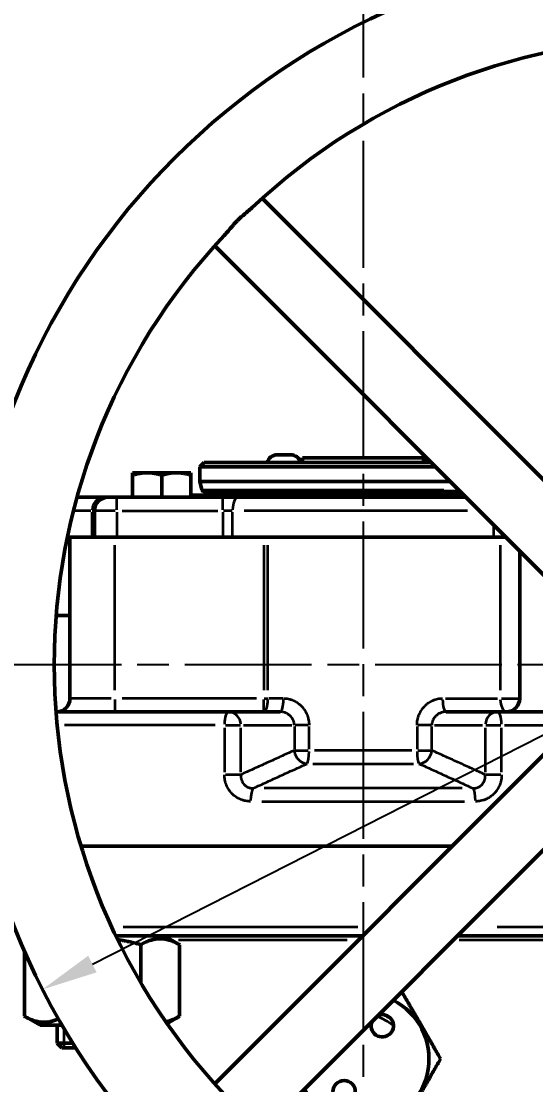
# Model space of a CAD drawing. Header units: millimetres. Extents: x 0 to 2100, y 0 to 1485.
# Drawn here: x 507.2 to 622.1, y 1085.1 to 1322.6 of the extents above; entities that cross this region are included whole.
import ezdxf

# ---------------------------------------------------------------- set-up
doc = ezdxf.new("R2010")
doc.units = ezdxf.units.MM
doc.header["$LTSCALE"] = 5
doc.linetypes.add('CHAIN', pattern=[0.3543, 0.2362, -0.0295, 0.0591, -0.0295])
for name, color, linetype, lineweight in [('Centro (ISO)', 7, 'Continuous', 25), ("Linea d'asse (ISO)", 7, 'Continuous', 25), ('Quota (ISO)', 7, 'Continuous', 25), ('Visibile (ISO)', 7, 'Continuous', 50), ('Visibile sottile (ISO)', 7, 'Continuous', 35)]:
    doc.layers.add(name, color=color, linetype=linetype, lineweight=lineweight)
doc.styles.add('Testo nota (ISO)', font='tahoma.ttf')
doc.dimstyles.new('Default - Metodo 1b (ISO)', dxfattribs={"dimscale": 5, "dimtxt": 3.5, "dimasz": 2.5, "dimexe": 3.175, "dimexo": 0, "dimgap": 0.762, "dimtad": 1, "dimtoh": 1, "dimrnd": 1e-08, "dimtxsty": 'Testo nota (ISO)', "dimcen": 0.09, "dimdle": 10, "dimclrd": 256, "dimclre": 256, "dimclrt": 256, "dimazin": 2, "dimtfac": 1, "dimtmove": 0, "dimatfit": 3, "dimfxl": 1, "dimtolj": 1, "dimlwd": -1, "dimlwe": -1, "dimarcsym": 0})

# ---------------------------------------------------------------- blocks, each defined once
blk = doc.blocks.new('*D14')
at = {"layer": 'Defpoints', "color": 0}
for p in [(797.19, 1251.39), (511.91, 1106.41)]:
    blk.add_point(p, dxfattribs=at)
at = {"layer": 'Quota (ISO)'}
for p, q in [((797.19, 1251.39), (864.57, 1285.63)), ((864.57, 1285.63), (877.07, 1285.63)), ((523.05, 1112.08), (786.04, 1245.72))]:
    blk.add_line(p, q, dxfattribs=at)
for points in [[(785.1, 1247.58), (786.99, 1243.87), (797.19, 1251.39)], [(522.11, 1113.93), (524, 1110.22), (511.91, 1106.41)]]:
    blk.add_solid(points, dxfattribs=at)
at = {"layer": 'Quota (ISO)', "insert": (880.88, 1298.79), "char_height": 17.5, "attachment_point": 1, "style": 'Testo nota (ISO)'}
blk.add_mtext('\\A1;{\\fAIGDT|b0|i0;\\H17.5000;\\ln}\\fTahoma|b0|i0;\\H17.5000;300', dxfattribs=at)

msp = doc.modelspace()

# ---------------------------------------------------------------- linework, layer by layer
at = {"layer": 'Centro (ISO)', "linetype": 'CHAIN', "ltscale": 23.990969}
msp.add_line((827.0468, 1178.8997), (482.0468, 1178.8997), dxfattribs=at)
at = {"layer": "Linea d'asse (ISO)", "linetype": 'CHAIN', "ltscale": 23.990969}
msp.add_line((583.5468, 1338.3735), (583.5468, 749.0434), dxfattribs=at)
at = {"layer": 'Visibile (ISO)'}
for p, q in [((560.9973, 1283.0558), (650.6645, 1193.3886)), ((550.3907, 1272.4492), (640.0579, 1182.782)), ((567.3691, 1225.7791), (564.3691, 1225.7791)), ((548.0468, 1224.0791), (547.0468, 1223.0791)), ((547.0468, 1223.0791), (599.7607, 1223.0791)), ((547.0468, 1219.8158), (547.0468, 1223.0791)), ((548.0468, 1224.0791), (598.7607, 1224.0791)), ((597.0468, 1225.0791), (570.0468, 1225.0791)), ((570.0468, 1225.0791), (570.0468, 1224.0791)), ((597.0468, 1225.0791), (597.0468, 1224.0791)), ((532.0468, 1221.7897), (532.0468, 1221.2091)), ((532.0468, 1221.7897), (535.2968, 1221.7897)), ((532.0468, 1221.2091), (532.0468, 1216.2997)), ((541.7968, 1221.7897), (535.2968, 1221.7897)), ((538.5468, 1221.2091), (538.5468, 1216.2997)), ((545.0468, 1221.7897), (541.7968, 1221.7897)), ((545.0468, 1221.2091), (545.0468, 1221.7897)), ((545.0468, 1221.2091), (545.0468, 1216.2997)), ((547.0468, 1219.8158), (603.0241, 1219.8158)), ((547.5468, 1217.9497), (547.0468, 1219.8158)), ((525.6216, 1216.2997), (519.6348, 1216.2997)), ((526.5468, 1216.2997), (525.6216, 1216.2997)), ((528.5468, 1216.2997), (526.5468, 1216.2997)), ((552.2418, 1216.2997), (528.5468, 1216.2997)), ((606.0402, 1216.7997), (545.0468, 1216.7997)), ((548.0297, 1217.5791), (605.2607, 1217.5791)), ((555.6492, 1216.2997), (552.2418, 1216.2997)), ((554.5468, 1217.5791), (554.0468, 1217.0791)), ((554.0468, 1217.0791), (605.7607, 1217.0791)), ((554.0468, 1217.0791), (554.0468, 1216.7997)), ((606.5402, 1216.2997), (555.6492, 1216.2997)), ((523.5468, 1213.2997), (523.5468, 1207.3997)), ((517.4784, 1207.3997), (517.9009, 1207.3997)), ((517.9009, 1207.3997), (518.0468, 1207.3997)), ((518.0468, 1207.3997), (528.0468, 1207.3997)), ((518.0468, 1207.3997), (518.0468, 1171.3997)), ((528.0468, 1207.3997), (561.3713, 1207.3997)), ((561.3713, 1207.3997), (562.2953, 1207.3997)), ((562.2953, 1207.3997), (614.2134, 1207.3997)), ((614.2134, 1207.3997), (615.439, 1207.3997)), ((615.439, 1207.2997), (615.439, 1207.3997)), ((618.5468, 1204.2931), (618.5468, 1171.3997)), ((518.0468, 1189.8997), (514.9796, 1189.8997)), ((550.3907, 1085.3502), (640.0579, 1175.0174)), ((553.4596, 1168.3997), (514.9411, 1168.3997)), ((565.0113, 1168.3997), (553.4596, 1168.3997)), ((613.634, 1168.3997), (602.0822, 1168.3997)), ((613.634, 1168.3997), (627.5468, 1168.3997)), ((560.9973, 1074.7436), (650.6645, 1164.4108)), ((603.4402, 1138.3997), (520.5328, 1138.3997)), ((520.5328, 1138.3997), (603.4402, 1138.3997)), ((583.4402, 1118.3997), (528.294, 1118.3997)), ((533.8707, 1107.9258), (533.8707, 1116.396)), ((539.0605, 1118.3997), (542.531, 1116.396)), ((542.531, 1116.396), (542.531, 1100.4034)), ((686.5468, 1118.3997), (604.6534, 1118.3997)), ((507.89, 1100.4034), (507.89, 1114.9327)), ((511.3605, 1098.3997), (507.89, 1100.4034)), ((539.7333, 1098.7881), (542.531, 1100.4034)), ((511.3605, 1098.3997), (516.2726, 1098.3997)), ((515.2105, 1094.3997), (515.2105, 1098.3997)), ((515.2105, 1094.3997), (518.6801, 1094.3997)), ((516.2105, 1093.3997), (515.2105, 1094.3997)), ((519.3072, 1093.3997), (516.2105, 1093.3997))]:
    msp.add_line(p, q, dxfattribs=at)
for centre, radius in [((654.5468, 1178.8997), 160), ((579.3169, 1083.5734), 2.5)]:
    msp.add_circle(centre, radius, dxfattribs=at)
for centre, radius, start, end in [((654.5468, 1178.8997), 140, 46.771653, 133.228347), ((654.5468, 1178.8997), 140, 136.771653, 223.228347), ((564.3691, 1223.4097), 2.3694, 90, 163.588605), ((567.3691, 1223.4097), 2.3694, 16.411395, 90), ((599.7244, 1223.4097), 2.3694, 140.038156, 163.588605), ((526.5468, 1213.2997), 3, 90, 180), ((548.0297, 1218.0791), 0.5, 195, 270), ((515.0468, 1171.3997), 3, 270, 0), ((615.5468, 1171.3997), 3, 270, 0), ((583.5468, 1090.8997), 14.7321, 207.129334, 62.870666), ((587.8337, 1098.2862), 2.5, 156.309484, 113.690516), ((583.5468, 1090.8997), 10.95, 55.923868, 63.816953)]:
    msp.add_arc(centre, radius, start, end, dxfattribs=at)
for points, knots in [([(555.4192, 1278.0273), (555.4294, 1278.0375), (555.4396, 1278.0476), (555.4856, 1278.0935), (555.5216, 1278.129), (555.6176, 1278.2233), (555.6778, 1278.2817), (555.9367, 1278.53), (556.1362, 1278.7141), (556.8582, 1279.3606), (557.3697, 1279.7821), (558.1217, 1280.4219), (558.4017, 1280.6655), (558.6597, 1280.908)], [-4.800046308, -4.800046308, -4.800046308, -4.800046308, -4.795720276, -4.795720276, -4.7805661, -4.7805661, -4.755482624, -4.755482624, -4.673356174, -4.673356174, -4.458752619, -4.458752619, -4.323444074, -4.323444074, -4.323444074, -4.323444074]), ([(552.5383, 1274.7869), (552.8123, 1275.0786), (553.094, 1275.4049), (553.6847, 1276.1029), (553.9981, 1276.4791), (554.4938, 1277.0449), (554.6554, 1277.2255), (554.939, 1277.5322), (555.0573, 1277.6575), (555.225, 1277.8307), (555.2722, 1277.879), (555.3527, 1277.9606), (555.3859, 1277.9939), (555.4192, 1278.0273)], [-0.492846983, -0.492846983, -0.492846983, -0.492846983, -0.328120102, -0.328120102, -0.16331174, -0.16331174, -0.087212508, -0.087212508, -0.034547495, -0.034547495, -0.014137337, -0.014137337, 0, 0, 0, 0])]:
    msp.add_open_spline(points, degree=3, knots=knots, dxfattribs=at)
for points, weights in [([(532.0468, 1221.2091), (533.7884, 1221.7897), (535.2968, 1221.7897)], [1.73081411899, 1.86469305701, 1.86469305701]), ([(535.2968, 1221.7897), (536.8051, 1221.7897), (538.5468, 1221.2091)], [1.86469305701, 1.86469305701, 1.73081411899]), ([(538.5468, 1221.2091), (540.2884, 1221.7897), (541.7968, 1221.7897)], [1.73081411899, 1.86469305701, 1.86469305701]), ([(541.7968, 1221.7897), (543.3051, 1221.7897), (545.0468, 1221.2091)], [1.86469305701, 1.86469305701, 1.73081411899]), ([(533.8707, 1116.396), (531.1494, 1117.1816), (528.7288, 1117.5007)], [1, 1.04394838393, 1.06292645463]), ([(542.531, 1116.396), (538.2008, 1118.896), (533.8707, 1116.396)], [1, 1.15470053838, 1]), ([(592.1534, 1105.8997), (592.1802, 1105.8997), (592.207, 1105.8997)], [1.99336027098, 1.99253716969, 1.99170962314]), ([(592.207, 1105.8997), (596.5372, 1098.3997), (600.8673, 1090.8997)], [1.99170962313, 2.29982817413, 1.99170962314]), ([(507.89, 1100.4034), (511.7804, 1098.1572), (515.4486, 1099.832)], [1, 1.1368445234, 1.03159003692]), ([(539.4578, 1099.1844), (540.8946, 1099.4587), (542.531, 1100.4034)], [1.06988980312, 1.05332800746, 1]), ([(600.8673, 1090.8997), (598.5468, 1086.8805), (596.5372, 1083.3997)], [1.99170962313, 2.14576889863, 2.14576889863])]:
    msp.add_rational_spline(points, weights, degree=2, dxfattribs=at)
at = {"layer": 'Visibile sottile (ISO)'}
for p, q in [((528.5468, 1213.5351), (528.5468, 1216.2904)), ((547.7654, 1217.9497), (601.5701, 1217.9497)), ((552.2418, 1213.5351), (552.2418, 1216.2904)), ((522.7282, 1213.2997), (519.0108, 1213.2997)), ((522.9685, 1213.0047), (522.9685, 1207.6947)), ((523.5453, 1213.2997), (523.0239, 1213.2997)), ((528.1545, 1213.2997), (523.5622, 1213.2997)), ((528.5468, 1213.0047), (528.5468, 1207.6947)), ((529.7315, 1213.2997), (551.0571, 1213.2997)), ((552.2418, 1213.0047), (552.2418, 1207.6947)), ((554.2714, 1213.2997), (552.3518, 1213.2997)), ((554.3714, 1207.6947), (554.3714, 1213.0047)), ((606.891, 1213.2997), (556.9653, 1213.2997)), ((612.7221, 1209.9818), (612.7221, 1207.5356)), ((517.9009, 1206.5247), (517.9009, 1190.7747)), ((614.8517, 1207.4291), (614.8517, 1207.9587)), ((615.5351, 1207.2997), (615.444, 1207.2997)), ((528.0468, 1173.1997), (528.0468, 1205.5997)), ((561.3713, 1205.5997), (561.3713, 1173.1997)), ((562.2953, 1173.1997), (562.2953, 1205.5997)), ((614.2134, 1205.5997), (614.2134, 1173.1997)), ((527.2622, 1171.3997), (518.0776, 1171.3997)), ((528.0468, 1171.1643), (528.0468, 1168.4089)), ((559.7051, 1171.3997), (529.713, 1171.3997)), ((561.3713, 1168.4089), (561.3713, 1171.1643)), ((561.4183, 1171.3997), (562.2505, 1171.3997)), ((565.608, 1171.3997), (562.4684, 1171.3997)), ((601.9764, 1171.3997), (613.5932, 1171.3997)), ((614.4928, 1171.3997), (618.5313, 1171.3997)), ((550.5277, 1165.3997), (516.845, 1165.3997)), ((552.5747, 1164.847), (552.5747, 1154.8985)), ((552.7887, 1165.3997), (556.1389, 1165.3997)), ((556.2312, 1154.8985), (556.2312, 1164.847)), ((556.8291, 1165.3997), (567.5903, 1165.3997)), ((568.1881, 1165.118), (568.1881, 1160.0465)), ((571.2832, 1165.3997), (568.2721, 1165.3997)), ((571.4842, 1160.0465), (571.4842, 1165.118)), ((595.6093, 1165.118), (595.6093, 1160.0465)), ((598.8214, 1165.3997), (595.8103, 1165.3997)), ((598.9054, 1160.0465), (598.9054, 1165.118)), ((599.5033, 1165.3997), (610.2645, 1165.3997)), ((610.8623, 1164.847), (610.8623, 1154.8985)), ((610.9546, 1165.3997), (614.3049, 1165.3997)), ((614.5189, 1154.8985), (614.5189, 1164.847)), ((615.1852, 1165.3997), (626.912, 1165.3997)), ((568.2721, 1159.7648), (571.2832, 1159.7648)), ((594.4137, 1159.7648), (572.6798, 1159.7648)), ((595.8103, 1159.7648), (598.8214, 1159.7648)), ((572.2894, 1156.8103), (594.8042, 1156.8103)), ((556.1389, 1154.3458), (552.7887, 1154.3458)), ((614.3049, 1154.3458), (610.9546, 1154.3458)), ((605.6728, 1151.3368), (561.4207, 1151.3368)), ((560.8857, 1148.3824), (606.2079, 1148.3824)), ((529.9628, 1120.3997), (582.381, 1120.3997)), ((613.5038, 1120.3997), (688.308, 1120.3997)), ((580.0213, 1117.3997), (542.2914, 1117.3997)), ((625.9896, 1117.3997), (605.0308, 1117.3997)), ((516.71, 1097.6531), (516.71, 1093.3997))]:
    msp.add_line(p, q, dxfattribs=at)
msp.add_arc((583.5468, 1090.8997), 9.95, 48.261216, 70.772694, dxfattribs=at)
for centre, major_axis, ratio, start_param, end_param in [((525.6216, 1213.2997), (0, 3), 0.88435374, 0.07853982, 1.49225651), ((555.6492, 1213.2997), (0, 3), 0.42591771, 0.07853982, 1.49225651), ((561.3713, 1171.3997), (0, -3), 0.30799218, 0.07853982, 1.49225651), ((565.0113, 1171.3997), (0, -3), 0.2574369, 0.07853982, 1.49225651), ((602.0822, 1171.3997), (0, -3), 0.2574369, 4.7909288, 6.20464549), ((615.5468, 1171.3997), (0, -3), 0.44444444, 4.7909288, 6.20464549), ((553.4596, 1165.3997), (0, 3), 0.29497241, 0.07853982, 1.49225651), ((553.4596, 1165.3997), (0, 3), 0.92387953, 4.7909288, 6.20464549), ((613.634, 1165.3997), (0, 3), 0.92387953, 0.07853982, 1.49225651), ((613.634, 1165.3997), (0, 3), 0.29497241, 4.7909288, 6.20464549), ((570.9597, 1159.7648), (-1.231, 2.7358), 0.91048013, 1.25864286, 2.63870738), ((570.9597, 1159.7648), (0, -3), 0.17481987, 0.2443461, 1.50098316), ((596.1338, 1159.7648), (0, -3), 0.17481987, 4.78220215, 6.03883921), ((596.1338, 1159.7648), (-1.231, -2.7358), 0.91048013, 0.50288527, 1.88294979), ((559.1325, 1148.3824), (0, 3), 0.23935519, 0.2443461, 1.50098316), ((607.961, 1148.3824), (0, 3), 0.23935519, 4.78220215, 6.03883921)]:
    msp.add_ellipse(centre, major_axis=major_axis, ratio=ratio, start_param=start_param, end_param=end_param, dxfattribs=at)
for points, knots in [([(565.7836, 1171.3997), (565.9668, 1171.3997), (566.1491, 1171.3901), (566.3304, 1171.3712), (566.336, 1171.3706), (566.3415, 1171.37), (566.3471, 1171.3694), (566.5239, 1171.3504), (566.6998, 1171.3225), (566.8748, 1171.2857), (566.8848, 1171.2836), (566.8947, 1171.2814), (566.9046, 1171.2793), (566.94, 1171.2716), (566.9753, 1171.2636), (567.0106, 1171.2553), (567.0214, 1171.2527), (567.0323, 1171.2501), (567.0431, 1171.2474), (567.0549, 1171.2446), (567.0666, 1171.2416), (567.0784, 1171.2387), (567.0897, 1171.2359), (567.1009, 1171.233), (567.1122, 1171.2301), (567.1235, 1171.2272), (567.1348, 1171.2242), (567.1461, 1171.2212), (567.1578, 1171.2181), (567.1694, 1171.215), (567.181, 1171.2118), (567.2594, 1171.1905), (567.337, 1171.1675), (567.4139, 1171.1429), (567.4269, 1171.1387), (567.4399, 1171.1345), (567.4528, 1171.1302), (567.6165, 1171.0764), (567.777, 1171.0151), (567.9346, 1170.9464), (567.9496, 1170.9399), (567.9647, 1170.9332), (567.9797, 1170.9265), (568.1345, 1170.8574), (568.2865, 1170.7811), (568.4354, 1170.6977), (568.4518, 1170.6885), (568.4682, 1170.6792), (568.4846, 1170.6698), (568.5497, 1170.6325), (568.6143, 1170.5938), (568.6783, 1170.5536), (568.6951, 1170.5431), (568.712, 1170.5324), (568.7287, 1170.5216), (568.7518, 1170.5068), (568.7749, 1170.4918), (568.7978, 1170.4766), (568.8148, 1170.4653), (568.8318, 1170.4539), (568.8487, 1170.4425), (568.8686, 1170.429), (568.8884, 1170.4154), (568.9081, 1170.4017), (568.9278, 1170.388), (568.9474, 1170.3741), (568.9669, 1170.3602), (569.1052, 1170.2614), (569.2383, 1170.157), (569.3666, 1170.0472), (569.3831, 1170.0332), (569.3995, 1170.019), (569.4158, 1170.0047), (569.5427, 1169.8937), (569.6647, 1169.7773), (569.7819, 1169.6556), (569.7971, 1169.6398), (569.8122, 1169.6239), (569.8273, 1169.6079), (569.9436, 1169.4844), (570.055, 1169.3555), (570.1614, 1169.2212), (570.1748, 1169.2042), (570.1881, 1169.1872), (570.2014, 1169.1701), (570.2162, 1169.151), (570.2309, 1169.1318), (570.2455, 1169.1124), (570.2601, 1169.0931), (570.2746, 1169.0737), (570.289, 1169.0542), (570.3052, 1169.0322), (570.3212, 1169.0101), (570.3371, 1168.9879), (570.3494, 1168.9708), (570.3616, 1168.9536), (570.3736, 1168.9363), (570.4174, 1168.8738), (570.4599, 1168.8107), (570.5012, 1168.7468), (570.5121, 1168.7298), (570.523, 1168.7128), (570.5338, 1168.6957), (570.6268, 1168.5484), (570.7133, 1168.3976), (570.7932, 1168.2432), (570.8016, 1168.2271), (570.8098, 1168.211), (570.818, 1168.1948), (570.8978, 1168.0373), (570.971, 1167.8761), (571.0373, 1167.7113), (571.0431, 1167.6969), (571.0488, 1167.6824), (571.0545, 1167.668), (571.0848, 1167.591), (571.1137, 1167.5131), (571.141, 1167.4345), (571.1456, 1167.4213), (571.1501, 1167.4081), (571.1546, 1167.3948), (571.1581, 1167.3846), (571.1615, 1167.3744), (571.165, 1167.3641), (571.1693, 1167.3513), (571.1735, 1167.3384), (571.1777, 1167.3255), (571.1812, 1167.3148), (571.1847, 1167.3041), (571.1881, 1167.2934), (571.1921, 1167.281), (571.1961, 1167.2685), (571.2, 1167.256), (571.2109, 1167.2212), (571.2215, 1167.1864), (571.2318, 1167.1516), (571.2352, 1167.1399), (571.2386, 1167.1282), (571.242, 1167.1166), (571.2933, 1166.9383), (571.3364, 1166.7587), (571.3714, 1166.5777), (571.373, 1166.5695), (571.3745, 1166.5614), (571.3761, 1166.5532), (571.4111, 1166.3681), (571.4377, 1166.1817), (571.4557, 1165.9938), (571.4561, 1165.9895), (571.4565, 1165.9852), (571.4569, 1165.9809), (571.475, 1165.7887), (571.4842, 1165.595), (571.4842, 1165.3997)], [0, 0, 0, 0, 0.00056446888, 0.00056446888, 0.00056446888, 0.00058180868, 0.00058180868, 0.00058180868, 0.00113236175, 0.00113236175, 0.00113236175, 0.00116361735, 0.00116361735, 0.00116361735, 0.00127487607, 0.00127487607, 0.00127487607, 0.00130906952, 0.00130906952, 0.00130906952, 0.00134621515, 0.00134621515, 0.00134621515, 0.00138179561, 0.00138179561, 0.00138179561, 0.00141760326, 0.00141760326, 0.00141760326, 0.00145452169, 0.00145452169, 0.00145452169, 0.00170345485, 0.00170345485, 0.00170345485, 0.00174542603, 0.00174542603, 0.00174542603, 0.0022764764, 0.0022764764, 0.0022764764, 0.00232723471, 0.00232723471, 0.00232723471, 0.00285123946, 0.00285123946, 0.00285123946, 0.00290904339, 0.00290904339, 0.00290904339, 0.0031392777, 0.0031392777, 0.0031392777, 0.00319994773, 0.00319994773, 0.00319994773, 0.00328347073, 0.00328347073, 0.00328347073, 0.00334539989, 0.00334539989, 0.00334539989, 0.00341812598, 0.00341812598, 0.00341812598, 0.00349085206, 0.00349085206, 0.00349085206, 0.00400647578, 0.00400647578, 0.00400647578, 0.00407266074, 0.00407266074, 0.00407266074, 0.00458758684, 0.00458758684, 0.00458758684, 0.00465446942, 0.00465446942, 0.00465446942, 0.00517110465, 0.00517110465, 0.00517110465, 0.0052362781, 0.0052362781, 0.0052362781, 0.00530900418, 0.00530900418, 0.00530900418, 0.00538173027, 0.00538173027, 0.00538173027, 0.00546377994, 0.00546377994, 0.00546377994, 0.00552718243, 0.00552718243, 0.00552718243, 0.00575699177, 0.00575699177, 0.00575699177, 0.00581808677, 0.00581808677, 0.00581808677, 0.0063449659, 0.0063449659, 0.0063449659, 0.00639989545, 0.00639989545, 0.00639989545, 0.006934997, 0.006934997, 0.006934997, 0.00698170413, 0.00698170413, 0.00698170413, 0.00723079602, 0.00723079602, 0.00723079602, 0.00727260847, 0.00727260847, 0.00727260847, 0.00730482689, 0.00730482689, 0.00730482689, 0.00734533455, 0.00734533455, 0.00734533455, 0.00737888726, 0.00737888726, 0.00737888726, 0.00741806064, 0.00741806064, 0.00741806064, 0.00752704603, 0.00752704603, 0.00752704603, 0.00756351281, 0.00756351281, 0.00756351281, 0.00812019277, 0.00812019277, 0.00812019277, 0.00814532148, 0.00814532148, 0.00814532148, 0.00871415476, 0.00871415476, 0.00871415476, 0.00872713016, 0.00872713016, 0.00872713016, 0.00930893884, 0.00930893884, 0.00930893884, 0.00930893884]), ([(595.6093, 1165.3997), (595.6093, 1165.595), (595.6185, 1165.7894), (595.6368, 1165.9828), (595.655, 1166.1762), (595.6823, 1166.3687), (595.7188, 1166.5603), (595.7199, 1166.5659), (595.7209, 1166.5715), (595.722, 1166.5771), (595.7256, 1166.5954), (595.7292, 1166.6137), (595.7329, 1166.6321), (595.7341, 1166.6382), (595.7354, 1166.6442), (595.7366, 1166.6503), (595.7403, 1166.6681), (595.744, 1166.6859), (595.7478, 1166.7036), (595.7493, 1166.7102), (595.7507, 1166.7168), (595.7521, 1166.7233), (595.7611, 1166.7643), (595.7704, 1166.8052), (595.7802, 1166.8459), (595.782, 1166.8533), (595.7838, 1166.8608), (595.7856, 1166.8682), (595.8067, 1166.955), (595.8297, 1167.0411), (595.8544, 1167.1265), (595.8571, 1167.1356), (595.8597, 1167.1446), (595.8624, 1167.1537), (595.9143, 1167.3297), (595.9738, 1167.5027), (596.0409, 1167.6727), (596.0456, 1167.6845), (596.0502, 1167.6963), (596.055, 1167.708), (596.1219, 1167.8746), (596.1961, 1168.0383), (596.2777, 1168.1991), (596.2847, 1168.2128), (596.2917, 1168.2265), (596.2988, 1168.2402), (596.3361, 1168.3123), (596.3748, 1168.3838), (596.4152, 1168.4546), (596.4234, 1168.4691), (596.4317, 1168.4835), (596.44, 1168.498), (596.4439, 1168.5046), (596.4477, 1168.5112), (596.4516, 1168.5177), (596.4601, 1168.5324), (596.4687, 1168.5469), (596.4774, 1168.5615), (596.4811, 1168.5678), (596.4849, 1168.5741), (596.4887, 1168.5804), (596.4975, 1168.5951), (596.5064, 1168.6097), (596.5154, 1168.6243), (596.5317, 1168.6511), (596.5483, 1168.6776), (596.565, 1168.704), (596.5744, 1168.7188), (596.5838, 1168.7336), (596.5933, 1168.7483), (596.6886, 1168.8957), (596.7896, 1169.038), (596.8963, 1169.1754), (596.9077, 1169.1902), (596.9192, 1169.2048), (596.9308, 1169.2195), (597.0379, 1169.3548), (597.1506, 1169.4851), (597.2688, 1169.6106), (597.282, 1169.6245), (597.2952, 1169.6384), (597.3084, 1169.6522), (597.4276, 1169.7762), (597.5523, 1169.8953), (597.6829, 1170.0092), (597.6972, 1170.0217), (597.7116, 1170.0342), (597.7261, 1170.0466), (597.7299, 1170.0498), (597.7338, 1170.0531), (597.7376, 1170.0564), (597.7521, 1170.0687), (597.7666, 1170.0809), (597.7811, 1170.0931), (597.785, 1170.0964), (597.789, 1170.0996), (597.7929, 1170.1029), (597.8074, 1170.1149), (597.8219, 1170.1269), (597.8365, 1170.1388), (597.8592, 1170.1572), (597.882, 1170.1755), (597.9049, 1170.1936), (597.9194, 1170.205), (597.934, 1170.2164), (597.9486, 1170.2277), (598.0096, 1170.275), (598.0714, 1170.3209), (598.1339, 1170.3654), (598.1484, 1170.3758), (598.163, 1170.386), (598.1775, 1170.3962), (598.3188, 1170.4949), (598.4638, 1170.5868), (598.6125, 1170.6719), (598.6264, 1170.6798), (598.6403, 1170.6877), (598.6543, 1170.6955), (598.8051, 1170.7802), (598.9598, 1170.8579), (599.1183, 1170.9285), (599.1308, 1170.9341), (599.1434, 1170.9396), (599.1559, 1170.9451), (599.2303, 1170.9776), (599.3055, 1171.0085), (599.3816, 1171.0378), (599.3931, 1171.0422), (599.4046, 1171.0466), (599.4162, 1171.051), (599.4269, 1171.055), (599.4377, 1171.0591), (599.4485, 1171.0631), (599.4597, 1171.0672), (599.4709, 1171.0713), (599.4821, 1171.0754), (599.4933, 1171.0794), (599.5045, 1171.0835), (599.5156, 1171.0874), (599.5265, 1171.0913), (599.5374, 1171.0951), (599.5482, 1171.0989), (599.5822, 1171.1108), (599.6162, 1171.1222), (599.6503, 1171.1334), (599.6605, 1171.1367), (599.6706, 1171.14), (599.6808, 1171.1432), (599.8507, 1171.1977), (600.022, 1171.2434), (600.1946, 1171.2805), (600.2017, 1171.2821), (600.2089, 1171.2836), (600.216, 1171.2851), (600.3919, 1171.3222), (600.5692, 1171.3504), (600.7478, 1171.3695), (600.7515, 1171.37), (600.7553, 1171.3704), (600.7591, 1171.3707), (600.8483, 1171.3801), (600.9378, 1171.3873), (601.0277, 1171.3921), (601.1214, 1171.3971), (601.2155, 1171.3997), (601.3099, 1171.3997)], [0, 0, 0, 0, 0.0005829357, 0.0005829357, 0.0005829357, 0.0011658714, 0.0011658714, 0.0011658714, 0.00118292401, 0.00118292401, 0.00118292401, 0.00123873837, 0.00123873837, 0.00123873837, 0.00125730432, 0.00125730432, 0.00125730432, 0.00131160533, 0.00131160533, 0.00131160533, 0.00133168436, 0.00133168436, 0.00133168436, 0.00145733926, 0.00145733926, 0.00145733926, 0.00148036071, 0.00148036071, 0.00148036071, 0.00174880711, 0.00174880711, 0.00174880711, 0.00177738631, 0.00177738631, 0.00177738631, 0.00233174281, 0.00233174281, 0.00233174281, 0.00237015324, 0.00237015324, 0.00237015324, 0.00291467851, 0.00291467851, 0.00291467851, 0.00296122445, 0.00296122445, 0.00296122445, 0.00320614636, 0.00320614636, 0.00320614636, 0.00325611996, 0.00325611996, 0.00325611996, 0.00327901332, 0.00327901332, 0.00327901332, 0.00332977122, 0.00332977122, 0.00332977122, 0.00335188029, 0.00335188029, 0.00335188029, 0.00340338721, 0.00340338721, 0.00340338721, 0.00349761421, 0.00349761421, 0.00349761421, 0.0035505002, 0.0035505002, 0.0035505002, 0.00408054991, 0.00408054991, 0.00408054991, 0.00413742111, 0.00413742111, 0.00413742111, 0.00466348562, 0.00466348562, 0.00466348562, 0.00472193588, 0.00472193588, 0.00472193588, 0.00524642132, 0.00524642132, 0.00524642132, 0.00530404483, 0.00530404483, 0.00530404483, 0.00531928828, 0.00531928828, 0.00531928828, 0.00537663636, 0.00537663636, 0.00537663636, 0.00539215524, 0.00539215524, 0.00539215524, 0.00544919618, 0.00544919618, 0.00544919618, 0.00553788917, 0.00553788917, 0.00553788917, 0.00559421561, 0.00559421561, 0.00559421561, 0.00582935702, 0.00582935702, 0.00582935702, 0.00588386268, 0.00588386268, 0.00588386268, 0.00641229272, 0.00641229272, 0.00641229272, 0.00646161371, 0.00646161371, 0.00646161371, 0.00699522842, 0.00699522842, 0.00699522842, 0.00703731795, 0.00703731795, 0.00703731795, 0.00728669628, 0.00728669628, 0.00728669628, 0.00732438919, 0.00732438919, 0.00732438919, 0.00735956324, 0.00735956324, 0.00735956324, 0.00739608424, 0.00739608424, 0.00739608424, 0.0074324302, 0.0074324302, 0.0074324302, 0.00746776565, 0.00746776565, 0.00746776565, 0.00757816413, 0.00757816413, 0.00757816413, 0.00761108688, 0.00761108688, 0.00761108688, 0.00816109983, 0.00816109983, 0.00816109983, 0.00818386028, 0.00818386028, 0.00818386028, 0.00874403553, 0.00874403553, 0.00874403553, 0.00875582426, 0.00875582426, 0.00875582426, 0.00903550338, 0.00903550338, 0.00903550338, 0.00932697123, 0.00932697123, 0.00932697123, 0.00932697123]), ([(568.1881, 1165.3997), (568.1881, 1165.5017), (568.1824, 1165.6027), (568.1713, 1165.7027), (568.1603, 1165.8027), (568.1438, 1165.9016), (568.1219, 1165.9997), (568.1001, 1166.0977), (568.0729, 1166.1947), (568.0404, 1166.2908), (568.0322, 1166.3148), (568.0238, 1166.3388), (568.0149, 1166.3627), (568.0105, 1166.3746), (568.006, 1166.3865), (568.0015, 1166.3984), (567.9969, 1166.4103), (567.9923, 1166.4221), (567.9875, 1166.4339), (567.9687, 1166.4811), (567.9487, 1166.5276), (567.9275, 1166.5734), (567.8851, 1166.665), (567.8382, 1166.754), (567.787, 1166.8404), (567.7357, 1166.9268), (567.68, 1167.0106), (567.62, 1167.0918), (567.59, 1167.1325), (567.559, 1167.1725), (567.5268, 1167.2118), (567.5107, 1167.2315), (567.4943, 1167.251), (567.4777, 1167.2703), (567.4612, 1167.2896), (567.4444, 1167.3086), (567.4274, 1167.3274), (567.3595, 1167.4027), (567.2883, 1167.4741), (567.2141, 1167.542), (567.1399, 1167.6098), (567.0626, 1167.6741), (566.9823, 1167.7348), (566.902, 1167.7955), (566.8186, 1167.8526), (566.7322, 1167.9061), (566.7214, 1167.9128), (566.7105, 1167.9195), (566.6997, 1167.926), (566.6888, 1167.9326), (566.6779, 1167.9391), (566.6669, 1167.9455), (566.6451, 1167.9584), (566.6231, 1167.9709), (566.601, 1167.9833), (566.5568, 1168.0079), (566.5122, 1168.0314), (566.4672, 1168.0538), (566.3771, 1168.0988), (566.2854, 1168.1394), (566.1919, 1168.1758), (566.0985, 1168.2123), (566.0034, 1168.2445), (565.9066, 1168.2724), (565.8582, 1168.2863), (565.8093, 1168.2992), (565.7601, 1168.3109), (565.7477, 1168.3139), (565.7354, 1168.3168), (565.723, 1168.3196), (565.7107, 1168.3224), (565.6983, 1168.3251), (565.686, 1168.3277), (565.6612, 1168.333), (565.6365, 1168.338), (565.6117, 1168.3428), (565.5125, 1168.3616), (565.4129, 1168.3758), (565.3128, 1168.3854), (565.2128, 1168.3949), (565.1123, 1168.3997), (565.0113, 1168.3997)], [0, 0, 0, 0, 0.00030104953, 0.00030104953, 0.00030104953, 0.00060209907, 0.00060209907, 0.00060209907, 0.0009031486, 0.0009031486, 0.0009031486, 0.00097841098, 0.00097841098, 0.00097841098, 0.00101604217, 0.00101604217, 0.00101604217, 0.00105367337, 0.00105367337, 0.00105367337, 0.00120419813, 0.00120419813, 0.00120419813, 0.00150524767, 0.00150524767, 0.00150524767, 0.0018062972, 0.0018062972, 0.0018062972, 0.00195682197, 0.00195682197, 0.00195682197, 0.00203208435, 0.00203208435, 0.00203208435, 0.00210734673, 0.00210734673, 0.00210734673, 0.00240839627, 0.00240839627, 0.00240839627, 0.0027094458, 0.0027094458, 0.0027094458, 0.00301049533, 0.00301049533, 0.00301049533, 0.00304812652, 0.00304812652, 0.00304812652, 0.00308575771, 0.00308575771, 0.00308575771, 0.0031610201, 0.0031610201, 0.0031610201, 0.00331154486, 0.00331154486, 0.00331154486, 0.0036125944, 0.0036125944, 0.0036125944, 0.00391364393, 0.00391364393, 0.00391364393, 0.0040641687, 0.0040641687, 0.0040641687, 0.00410179989, 0.00410179989, 0.00410179989, 0.00413943108, 0.00413943108, 0.00413943108, 0.00421469346, 0.00421469346, 0.00421469346, 0.004515743, 0.004515743, 0.004515743, 0.00481679253, 0.00481679253, 0.00481679253, 0.00481679253]), ([(602.0822, 1168.3997), (601.9812, 1168.3997), (601.881, 1168.3949), (601.7814, 1168.3854), (601.6818, 1168.376), (601.5828, 1168.3619), (601.4846, 1168.3433), (601.3863, 1168.3247), (601.2887, 1168.3015), (601.1918, 1168.2737), (601.1434, 1168.2599), (601.0951, 1168.2448), (601.047, 1168.2286), (601.0229, 1168.2205), (600.999, 1168.2121), (600.9752, 1168.2035), (600.9514, 1168.1949), (600.9277, 1168.186), (600.9042, 1168.1768), (600.8101, 1168.1402), (600.7181, 1168.0995), (600.6283, 1168.0548), (600.5384, 1168.0101), (600.4506, 1167.9613), (600.365, 1167.9084), (600.2794, 1167.8555), (600.1959, 1167.7986), (600.1146, 1167.7373), (600.1044, 1167.7297), (600.0943, 1167.7219), (600.0843, 1167.7142), (600.0742, 1167.7064), (600.0642, 1167.6986), (600.0542, 1167.6907), (600.0343, 1167.675), (600.0147, 1167.659), (599.9952, 1167.6428), (599.9563, 1167.6105), (599.9182, 1167.5774), (599.881, 1167.5434), (599.8067, 1167.4755), (599.7357, 1167.4044), (599.6683, 1167.3299), (599.601, 1167.2554), (599.5371, 1167.1776), (599.4769, 1167.0964), (599.4468, 1167.0557), (599.4176, 1167.0142), (599.3893, 1166.9719), (599.3823, 1166.9613), (599.3753, 1166.9506), (599.3684, 1166.9399), (599.3614, 1166.9293), (599.3546, 1166.9185), (599.3478, 1166.9078), (599.3343, 1166.8863), (599.3211, 1166.8647), (599.3081, 1166.843), (599.2564, 1166.756), (599.2094, 1166.667), (599.1672, 1166.5759), (599.125, 1166.4848), (599.0876, 1166.3917), (599.0551, 1166.2964), (599.0388, 1166.2488), (599.0238, 1166.2006), (599.0101, 1166.1519), (599.0032, 1166.1276), (598.9966, 1166.1031), (598.9904, 1166.0785), (598.9873, 1166.0662), (598.9842, 1166.0538), (598.9813, 1166.0414), (598.9783, 1166.029), (598.9754, 1166.0166), (598.9726, 1166.0042), (598.9503, 1165.9047), (598.9335, 1165.8046), (598.9223, 1165.7038), (598.9111, 1165.6031), (598.9054, 1165.5017), (598.9054, 1165.3997)], [0, 0, 0, 0, 0.00030144495, 0.00030144495, 0.00030144495, 0.0006028899, 0.0006028899, 0.0006028899, 0.00090433484, 0.00090433484, 0.00090433484, 0.00105505732, 0.00105505732, 0.00105505732, 0.00113041855, 0.00113041855, 0.00113041855, 0.00120577979, 0.00120577979, 0.00120577979, 0.00150722474, 0.00150722474, 0.00150722474, 0.00180866969, 0.00180866969, 0.00180866969, 0.00211011464, 0.00211011464, 0.00211011464, 0.00214779525, 0.00214779525, 0.00214779525, 0.00218547587, 0.00218547587, 0.00218547587, 0.00226083711, 0.00226083711, 0.00226083711, 0.00241155958, 0.00241155958, 0.00241155958, 0.00271300453, 0.00271300453, 0.00271300453, 0.00301444948, 0.00301444948, 0.00301444948, 0.00316517195, 0.00316517195, 0.00316517195, 0.00320285257, 0.00320285257, 0.00320285257, 0.00324053319, 0.00324053319, 0.00324053319, 0.00331589443, 0.00331589443, 0.00331589443, 0.00361733937, 0.00361733937, 0.00361733937, 0.00391878432, 0.00391878432, 0.00391878432, 0.0040695068, 0.0040695068, 0.0040695068, 0.00414486803, 0.00414486803, 0.00414486803, 0.00418254865, 0.00418254865, 0.00418254865, 0.00422022927, 0.00422022927, 0.00422022927, 0.00452167422, 0.00452167422, 0.00452167422, 0.00482311917, 0.00482311917, 0.00482311917, 0.00482311917]), ([(568.1881, 1159.7648), (567.1915, 1159.3163), (566.1949, 1158.8668), (565.1985, 1158.4164), (565.1739, 1158.4053), (565.1494, 1158.3942), (565.1249, 1158.3832), (564.1529, 1157.9438), (563.181, 1157.5037), (562.2091, 1157.063), (562.1601, 1157.0408), (562.111, 1157.0185), (562.062, 1156.9963), (561.1146, 1156.5667), (560.1673, 1156.1365), (559.2201, 1155.7059), (559.1465, 1155.6724), (559.0729, 1155.639), (558.9993, 1155.6055), (558.0766, 1155.186), (557.1539, 1154.766), (556.2312, 1154.3458)], [0, 0, 0, 0, 0.0079278189, 0.0079278189, 0.0079278189, 0.0081229293, 0.0081229293, 0.0081229293, 0.0158556379, 0.0158556379, 0.0158556379, 0.0162459941, 0.0162459941, 0.0162459941, 0.0237834568, 0.0237834568, 0.0237834568, 0.0243691162, 0.0243691162, 0.0243691162, 0.0317112758, 0.0317112758, 0.0317112758, 0.0317112758]), ([(610.8623, 1154.3458), (609.9398, 1154.766), (609.0173, 1155.1858), (608.0948, 1155.6053), (608.021, 1155.6388), (607.9472, 1155.6723), (607.8735, 1155.7059), (606.9263, 1156.1364), (605.9792, 1156.5666), (605.032, 1156.9961), (604.9828, 1157.0184), (604.9336, 1157.0407), (604.8844, 1157.063), (603.9126, 1157.5037), (602.9408, 1157.9438), (601.9689, 1158.3831), (601.9443, 1158.3942), (601.9197, 1158.4053), (601.8951, 1158.4164), (600.8986, 1158.8668), (599.9021, 1159.3163), (598.9054, 1159.7648)], [0, 0, 0, 0, 0.0073407813, 0.0073407813, 0.0073407813, 0.0079278194, 0.0079278194, 0.0079278194, 0.0154642859, 0.0154642859, 0.0154642859, 0.0158556389, 0.0158556389, 0.0158556389, 0.0235877922, 0.0235877922, 0.0235877922, 0.0237834583, 0.0237834583, 0.0237834583, 0.0317112778, 0.0317112778, 0.0317112778, 0.0317112778]), ([(559.0079, 1151.3368), (560.0121, 1151.7951), (561.0162, 1152.2531), (563.0241, 1153.168), (564.0279, 1153.625), (566.0352, 1154.5377), (567.0387, 1154.9934), (569.0451, 1155.9033), (570.0481, 1156.3574), (571.0508, 1156.8103)], [0, 0, 0, 0, 0.0080056539, 0.0080056539, 0.0160113079, 0.0160113079, 0.0240169618, 0.0240169618, 0.0320226157, 0.0320226157, 0.0320226157, 0.0320226157]), ([(596.0427, 1156.8103), (597.0454, 1156.3574), (598.0484, 1155.9033), (600.0549, 1154.9934), (601.0584, 1154.5377), (603.0656, 1153.625), (604.0695, 1153.168), (606.0774, 1152.2531), (607.0815, 1151.7951), (608.0857, 1151.3368)], [0, 0, 0, 0, 0.008005654, 0.008005654, 0.0160113079, 0.0160113079, 0.0240169619, 0.0240169619, 0.0320226159, 0.0320226159, 0.0320226159, 0.0320226159]), ([(558.4145, 1148.3824), (558.2216, 1148.3824), (558.0298, 1148.3917), (557.839, 1148.4103), (557.6482, 1148.4289), (557.4585, 1148.4568), (557.2698, 1148.4941), (557.2463, 1148.4988), (557.2227, 1148.5036), (557.1992, 1148.5086), (557.1756, 1148.5135), (557.1521, 1148.5186), (557.1286, 1148.5239), (557.1248, 1148.5247), (557.1211, 1148.5256), (557.1173, 1148.5264), (557.0742, 1148.5362), (557.0313, 1148.5464), (556.9886, 1148.5571), (556.9841, 1148.5582), (556.9797, 1148.5593), (556.9753, 1148.5604), (556.8869, 1148.5827), (556.7992, 1148.6071), (556.7123, 1148.6335), (556.7068, 1148.6351), (556.7012, 1148.6368), (556.6957, 1148.6385), (556.519, 1148.6927), (556.3455, 1148.7552), (556.1752, 1148.8259), (556.1678, 1148.829), (556.1604, 1148.8321), (556.153, 1148.8352), (555.9851, 1148.9058), (555.8203, 1148.9845), (555.6586, 1149.0714), (555.6498, 1149.0762), (555.6411, 1149.0809), (555.6323, 1149.0857), (555.5569, 1149.1268), (555.4822, 1149.1697), (555.4082, 1149.2144), (555.3989, 1149.2201), (555.3896, 1149.2257), (555.3803, 1149.2314), (555.369, 1149.2383), (555.3577, 1149.2453), (555.3464, 1149.2523), (555.337, 1149.2582), (555.3276, 1149.2641), (555.3183, 1149.27), (555.3072, 1149.2769), (555.2962, 1149.2839), (555.2852, 1149.291), (555.2757, 1149.297), (555.2663, 1149.3031), (555.2569, 1149.3092), (555.2259, 1149.3293), (555.1951, 1149.3497), (555.1645, 1149.3704), (555.155, 1149.3768), (555.1454, 1149.3833), (555.1359, 1149.3898), (554.9869, 1149.4919), (554.8432, 1149.6006), (554.705, 1149.7158), (554.6955, 1149.7237), (554.686, 1149.7317), (554.6765, 1149.7397), (554.5398, 1149.8551), (554.4084, 1149.977), (554.2823, 1150.1053), (554.2733, 1150.1145), (554.2643, 1150.1237), (554.2553, 1150.133), (554.1883, 1150.2021), (554.1229, 1150.273), (554.059, 1150.3459), (554.0271, 1150.3823), (553.9956, 1150.4191), (553.9645, 1150.4564), (553.9489, 1150.4751), (553.9335, 1150.4939), (553.9181, 1150.5128), (553.9109, 1150.5216), (553.9037, 1150.5305), (553.8966, 1150.5395), (553.8885, 1150.5495), (553.8804, 1150.5596), (553.8724, 1150.5698), (553.8652, 1150.5788), (553.8581, 1150.5878), (553.851, 1150.5969), (553.836, 1150.6161), (553.8211, 1150.6354), (553.8063, 1150.6548), (553.7767, 1150.6935), (553.7477, 1150.7326), (553.7192, 1150.772), (553.6622, 1150.8507), (553.6072, 1150.9307), (553.5543, 1151.0119), (553.5477, 1151.0221), (553.5411, 1151.0323), (553.5345, 1151.0425), (553.4364, 1151.1953), (553.3454, 1151.3523), (553.2615, 1151.5136), (553.2564, 1151.5233), (553.2514, 1151.5331), (553.2463, 1151.5429), (553.1628, 1151.7057), (553.0865, 1151.8728), (553.0175, 1152.0443), (553.014, 1152.0531), (553.0105, 1152.0619), (553.007, 1152.0707), (552.9891, 1152.1159), (552.9717, 1152.1613), (552.9548, 1152.207), (552.9409, 1152.2447), (552.9273, 1152.2826), (552.9141, 1152.3207), (552.9113, 1152.3288), (552.9085, 1152.3369), (552.9057, 1152.345), (552.9045, 1152.3486), (552.9033, 1152.3522), (552.9021, 1152.3557), (552.8981, 1152.3674), (552.8942, 1152.3791), (552.8903, 1152.3908), (552.8825, 1152.4143), (552.8748, 1152.4377), (552.8673, 1152.4612), (552.8523, 1152.5082), (552.8379, 1152.5552), (552.824, 1152.6024), (552.8219, 1152.6096), (552.8199, 1152.6167), (552.8178, 1152.6239), (552.7652, 1152.8055), (552.7213, 1152.9888), (552.6859, 1153.1735), (552.6849, 1153.1786), (552.6839, 1153.1836), (552.683, 1153.1886), (552.6476, 1153.3757), (552.6208, 1153.5644), (552.6027, 1153.7546), (552.5841, 1153.95), (552.5747, 1154.147), (552.5747, 1154.3458)], [0, 0, 0, 0, 0.00059289856, 0.00059289856, 0.00059289856, 0.00118579713, 0.00118579713, 0.00118579713, 0.00125990945, 0.00125990945, 0.00125990945, 0.00133402177, 0.00133402177, 0.00133402177, 0.00134599006, 0.00134599006, 0.00134599006, 0.00148224641, 0.00148224641, 0.00148224641, 0.00149630056, 0.00149630056, 0.00149630056, 0.00177869569, 0.00177869569, 0.00177869569, 0.00179670022, 0.00179670022, 0.00179670022, 0.00237159425, 0.00237159425, 0.00237159425, 0.00239662266, 0.00239662266, 0.00239662266, 0.00296449282, 0.00296449282, 0.00296449282, 0.00299537848, 0.00299537848, 0.00299537848, 0.0032609421, 0.0032609421, 0.0032609421, 0.00329430968, 0.00329430968, 0.00329430968, 0.00333505442, 0.00333505442, 0.00333505442, 0.00336899425, 0.00336899425, 0.00336899425, 0.00340916674, 0.00340916674, 0.00340916674, 0.0034436509, 0.0034436509, 0.0034436509, 0.00355739138, 0.00355739138, 0.00355739138, 0.00359288016, 0.00359288016, 0.00359288016, 0.00415028994, 0.00415028994, 0.00415028994, 0.00418872186, 0.00418872186, 0.00418872186, 0.00474318851, 0.00474318851, 0.00474318851, 0.00478286799, 0.00478286799, 0.00478286799, 0.0050792995, 0.0050792995, 0.0050792995, 0.00522735996, 0.00522735996, 0.00522735996, 0.00530135331, 0.00530135331, 0.00530135331, 0.00533608707, 0.00533608707, 0.00533608707, 0.00537531651, 0.00537531651, 0.00537531651, 0.00541019939, 0.00541019939, 0.00541019939, 0.00548431171, 0.00548431171, 0.00548431171, 0.00563253635, 0.00563253635, 0.00563253635, 0.00592898563, 0.00592898563, 0.00592898563, 0.00596615736, 0.00596615736, 0.00596615736, 0.0065218842, 0.0065218842, 0.0065218842, 0.00655555018, 0.00655555018, 0.00655555018, 0.00711478276, 0.00711478276, 0.00711478276, 0.00714351157, 0.00714351157, 0.00714351157, 0.00729028569, 0.00729028569, 0.00729028569, 0.00741123204, 0.00741123204, 0.00741123204, 0.0074369502, 0.0074369502, 0.0074369502, 0.0074482882, 0.0074482882, 0.0074482882, 0.00748534436, 0.00748534436, 0.00748534436, 0.00755945668, 0.00755945668, 0.00755945668, 0.00770768132, 0.00770768132, 0.00770768132, 0.0077301381, 0.0077301381, 0.0077301381, 0.00830057989, 0.00830057989, 0.00830057989, 0.00831609777, 0.00831609777, 0.00831609777, 0.00889347845, 0.00889347845, 0.00889347845, 0.00948637701, 0.00948637701, 0.00948637701, 0.00948637701]), ([(556.2312, 1154.3458), (556.2251, 1154.2477), (556.2233, 1154.1502), (556.2259, 1154.0533), (556.2284, 1153.9564), (556.2354, 1153.86), (556.2467, 1153.7643), (556.258, 1153.6686), (556.2737, 1153.5735), (556.2941, 1153.4789), (556.3042, 1153.4317), (556.3155, 1153.3846), (556.328, 1153.3376), (556.3312, 1153.3259), (556.3344, 1153.3142), (556.3376, 1153.3025), (556.3409, 1153.2908), (556.3442, 1153.2791), (556.3477, 1153.2675), (556.3545, 1153.2442), (556.3615, 1153.2211), (556.3689, 1153.1981), (556.3983, 1153.1061), (556.432, 1153.0164), (556.4701, 1152.9288), (556.5081, 1152.8412), (556.5505, 1152.7558), (556.5974, 1152.6726), (556.6442, 1152.5894), (556.6955, 1152.5085), (556.7516, 1152.4299), (556.7586, 1152.4201), (556.7657, 1152.4103), (556.7729, 1152.4005), (556.78, 1152.3908), (556.7872, 1152.3811), (556.7945, 1152.3715), (556.809, 1152.3523), (556.8238, 1152.3333), (556.8388, 1152.3145), (556.8688, 1152.277), (556.8997, 1152.2405), (556.9315, 1152.2049), (556.9952, 1152.1337), (557.0625, 1152.0664), (557.1334, 1152.0029), (557.2043, 1151.9393), (557.2789, 1151.8796), (557.3574, 1151.8239), (557.3966, 1151.796), (557.4367, 1151.7691), (557.4779, 1151.7432), (557.4985, 1151.7303), (557.5192, 1151.7177), (557.54, 1151.7054), (557.5609, 1151.693), (557.5819, 1151.6811), (557.603, 1151.6694), (557.6875, 1151.6227), (557.7742, 1151.581), (557.8629, 1151.5441), (557.9517, 1151.5073), (558.0425, 1151.4753), (558.1354, 1151.4481), (558.1819, 1151.4345), (558.2289, 1151.4221), (558.2764, 1151.4109), (558.3002, 1151.4053), (558.3241, 1151.4), (558.3481, 1151.395), (558.3721, 1151.39), (558.3963, 1151.3854), (558.4205, 1151.381), (558.5172, 1151.3636), (558.6146, 1151.3514), (558.7125, 1151.3441), (558.8104, 1151.3368), (558.9088, 1151.3344), (559.0079, 1151.3368)], [0, 0, 0, 0, 0.00029426686, 0.00029426686, 0.00029426686, 0.00058853373, 0.00058853373, 0.00058853373, 0.00088280059, 0.00088280059, 0.00088280059, 0.00102993403, 0.00102993403, 0.00102993403, 0.00106671738, 0.00106671738, 0.00106671738, 0.00110350074, 0.00110350074, 0.00110350074, 0.00117706746, 0.00117706746, 0.00117706746, 0.00147133432, 0.00147133432, 0.00147133432, 0.00176560119, 0.00176560119, 0.00176560119, 0.00205986805, 0.00205986805, 0.00205986805, 0.00209665141, 0.00209665141, 0.00209665141, 0.00213343477, 0.00213343477, 0.00213343477, 0.00220700149, 0.00220700149, 0.00220700149, 0.00235413492, 0.00235413492, 0.00235413492, 0.00264840178, 0.00264840178, 0.00264840178, 0.00294266865, 0.00294266865, 0.00294266865, 0.00308980208, 0.00308980208, 0.00308980208, 0.0031633688, 0.0031633688, 0.0031633688, 0.00323693551, 0.00323693551, 0.00323693551, 0.00353120238, 0.00353120238, 0.00353120238, 0.00382546924, 0.00382546924, 0.00382546924, 0.00397260267, 0.00397260267, 0.00397260267, 0.00404616939, 0.00404616939, 0.00404616939, 0.00411973611, 0.00411973611, 0.00411973611, 0.00441400297, 0.00441400297, 0.00441400297, 0.00470826984, 0.00470826984, 0.00470826984, 0.00470826984]), ([(608.0857, 1151.3368), (608.1847, 1151.3344), (608.2827, 1151.3368), (608.3799, 1151.344), (608.4771, 1151.3512), (608.5734, 1151.3632), (608.6688, 1151.3802), (608.7641, 1151.3972), (608.8586, 1151.4192), (608.9521, 1151.4463), (608.9755, 1151.4531), (608.9989, 1151.4602), (609.0221, 1151.4677), (609.0337, 1151.4714), (609.0454, 1151.4752), (609.057, 1151.4791), (609.0686, 1151.483), (609.0801, 1151.4869), (609.0917, 1151.491), (609.1378, 1151.5072), (609.1832, 1151.5245), (609.2279, 1151.543), (609.3167, 1151.5798), (609.4028, 1151.6211), (609.4861, 1151.667), (609.5689, 1151.7125), (609.649, 1151.7624), (609.7263, 1151.8169), (609.765, 1151.8441), (609.8029, 1151.8724), (609.8402, 1151.9019), (609.8588, 1151.9166), (609.8773, 1151.9316), (609.8955, 1151.9469), (609.9047, 1151.9546), (609.9138, 1151.9623), (609.9228, 1151.9701), (609.9318, 1151.9779), (609.9408, 1151.9857), (609.9497, 1151.9936), (609.9522, 1151.9957), (609.9546, 1151.9979), (609.9571, 1152.0001), (610.0256, 1152.0613), (610.0903, 1152.1257), (610.1513, 1152.193), (610.1543, 1152.1963), (610.1573, 1152.1997), (610.1603, 1152.203), (610.2203, 1152.27), (610.2767, 1152.3399), (610.3296, 1152.4128), (610.3327, 1152.4171), (610.3359, 1152.4214), (610.339, 1152.4258), (610.3911, 1152.4985), (610.4398, 1152.5742), (610.4849, 1152.6527), (610.4878, 1152.6579), (610.4908, 1152.663), (610.4937, 1152.6682), (610.4967, 1152.6735), (610.4997, 1152.6788), (610.5026, 1152.6841), (610.5056, 1152.6894), (610.5084, 1152.6946), (610.5113, 1152.6999), (610.5142, 1152.7052), (610.5171, 1152.7105), (610.52, 1152.7159), (610.5229, 1152.7211), (610.5257, 1152.7264), (610.5285, 1152.7318), (610.537, 1152.7477), (610.5453, 1152.7638), (610.5535, 1152.7799), (610.5562, 1152.7852), (610.5589, 1152.7906), (610.5616, 1152.796), (610.5804, 1152.8337), (610.5983, 1152.8718), (610.6153, 1152.9101), (610.6177, 1152.9156), (610.6201, 1152.9211), (610.6225, 1152.9266), (610.6586, 1153.0094), (610.6906, 1153.0937), (610.7186, 1153.1795), (610.7203, 1153.1847), (610.722, 1153.19), (610.7237, 1153.1953), (610.7516, 1153.2822), (610.7755, 1153.3706), (610.7954, 1153.4604), (610.7964, 1153.4649), (610.7974, 1153.4694), (610.7984, 1153.4739), (610.8078, 1153.5173), (610.8163, 1153.5611), (610.8239, 1153.6053), (610.8245, 1153.6092), (610.8252, 1153.613), (610.8258, 1153.6169), (610.8272, 1153.6253), (610.8286, 1153.6336), (610.8299, 1153.642), (610.8318, 1153.6542), (610.8337, 1153.6664), (610.8355, 1153.6787), (610.836, 1153.6822), (610.8365, 1153.6857), (610.837, 1153.6892), (610.84, 1153.7102), (610.8428, 1153.7312), (610.8454, 1153.7522), (610.8574, 1153.8504), (610.8647, 1153.9489), (610.8675, 1154.0478), (610.8703, 1154.1468), (610.8686, 1154.2461), (610.8623, 1154.3458)], [0, 0, 0, 0, 0.00029389646, 0.00029389646, 0.00029389646, 0.00058779291, 0.00058779291, 0.00058779291, 0.00088168937, 0.00088168937, 0.00088168937, 0.00095516348, 0.00095516348, 0.00095516348, 0.00099190054, 0.00099190054, 0.00099190054, 0.00102863759, 0.00102863759, 0.00102863759, 0.00117558582, 0.00117558582, 0.00117558582, 0.00146773548, 0.00146773548, 0.00146773548, 0.00175771192, 0.00175771192, 0.00175771192, 0.00190251378, 0.00190251378, 0.00190251378, 0.00197486897, 0.00197486897, 0.00197486897, 0.00201103796, 0.00201103796, 0.00201103796, 0.00204722809, 0.00204722809, 0.00204722809, 0.00205727519, 0.00205727519, 0.00205727519, 0.00233737902, 0.00233737902, 0.00233737902, 0.00235117164, 0.00235117164, 0.00235117164, 0.00262862207, 0.00262862207, 0.00262862207, 0.0026450681, 0.0026450681, 0.0026450681, 0.00292091246, 0.00292091246, 0.00292091246, 0.00293896455, 0.00293896455, 0.00293896455, 0.00295751975, 0.00295751975, 0.00295751975, 0.00297570161, 0.00297570161, 0.00297570161, 0.00299414879, 0.00299414879, 0.00299414879, 0.00301243867, 0.00301243867, 0.00301243867, 0.00306749042, 0.00306749042, 0.00306749042, 0.00308591278, 0.00308591278, 0.00308591278, 0.00321450249, 0.00321450249, 0.00321450249, 0.00323286101, 0.00323286101, 0.00323286101, 0.00350979457, 0.00350979457, 0.00350979457, 0.00352675746, 0.00352675746, 0.00352675746, 0.00380670744, 0.00380670744, 0.00380670744, 0.00382065392, 0.00382065392, 0.00382065392, 0.00395575975, 0.00395575975, 0.00395575975, 0.00396760214, 0.00396760214, 0.00396760214, 0.00399307987, 0.00399307987, 0.00399307987, 0.00403040569, 0.00403040569, 0.00403040569, 0.00404107626, 0.00404107626, 0.00404107626, 0.00410505878, 0.00410505878, 0.00410505878, 0.00440369298, 0.00440369298, 0.00440369298, 0.00470234328, 0.00470234328, 0.00470234328, 0.00470234328]), ([(614.5189, 1154.3458), (614.5189, 1154.1516), (614.5099, 1153.9585), (614.492, 1153.7665), (614.4916, 1153.7621), (614.4911, 1153.7577), (614.4907, 1153.7532), (614.4727, 1153.5647), (614.4462, 1153.3773), (614.411, 1153.191), (614.4095, 1153.1832), (614.408, 1153.1755), (614.4066, 1153.1677), (614.3988, 1153.1277), (614.3907, 1153.0876), (614.3822, 1153.0476), (614.3804, 1153.0392), (614.3785, 1153.0309), (614.3767, 1153.0225), (614.3733, 1153.007), (614.3699, 1152.9915), (614.3664, 1152.9761), (614.3645, 1152.9674), (614.3625, 1152.9587), (614.3605, 1152.95), (614.357, 1152.9348), (614.3534, 1152.9197), (614.3498, 1152.9046), (614.3477, 1152.8956), (614.3455, 1152.8867), (614.3433, 1152.8777), (614.3224, 1152.7917), (614.2997, 1152.7065), (614.2752, 1152.622), (614.2724, 1152.6121), (614.2695, 1152.6022), (614.2666, 1152.5924), (614.2145, 1152.4159), (614.1548, 1152.2428), (614.0875, 1152.0731), (614.083, 1152.0618), (614.0785, 1152.0505), (614.074, 1152.0392), (614.0063, 1151.8715), (613.9313, 1151.707), (613.8487, 1151.5459), (613.8425, 1151.5337), (613.8361, 1151.5215), (613.8298, 1151.5092), (613.7914, 1151.4356), (613.7515, 1151.3627), (613.7099, 1151.2905), (613.7027, 1151.278), (613.6955, 1151.2655), (613.6882, 1151.253), (613.6709, 1151.2235), (613.6534, 1151.1942), (613.6356, 1151.1649), (613.6279, 1151.1523), (613.6202, 1151.1397), (613.6124, 1151.1271), (613.6073, 1151.119), (613.6023, 1151.1108), (613.5972, 1151.1027), (613.5893, 1151.09), (613.5813, 1151.0774), (613.5733, 1151.0648), (613.5682, 1151.0569), (613.5631, 1151.0489), (613.558, 1151.041), (613.5499, 1151.0283), (613.5417, 1151.0157), (613.5335, 1151.0032), (613.4352, 1150.8528), (613.3308, 1150.7081), (613.2206, 1150.569), (613.2109, 1150.5569), (613.2013, 1150.5448), (613.1916, 1150.5327), (613.0804, 1150.3947), (612.9633, 1150.2622), (612.8404, 1150.1352), (612.8296, 1150.1241), (612.8188, 1150.113), (612.8079, 1150.1019), (612.6836, 1149.9756), (612.5534, 1149.8549), (612.4172, 1149.7399), (612.4056, 1149.7301), (612.394, 1149.7203), (612.3823, 1149.7106), (612.3753, 1149.7048), (612.3683, 1149.699), (612.3612, 1149.6932), (612.3496, 1149.6836), (612.3379, 1149.674), (612.3261, 1149.6645), (612.3189, 1149.6587), (612.3118, 1149.6529), (612.3046, 1149.6472), (612.2929, 1149.6378), (612.2811, 1149.6284), (612.2693, 1149.6192), (612.243, 1149.5983), (612.2164, 1149.5778), (612.1897, 1149.5575), (612.178, 1149.5486), (612.1663, 1149.5397), (612.1545, 1149.5309), (612.0887, 1149.4816), (612.0221, 1149.4339), (611.9547, 1149.3878), (611.943, 1149.3798), (611.9314, 1149.3719), (611.9198, 1149.3641), (611.7714, 1149.2642), (611.6192, 1149.1718), (611.463, 1149.0867), (611.452, 1149.0807), (611.441, 1149.0747), (611.4299, 1149.0688), (611.2716, 1148.9838), (611.1092, 1148.9062), (610.9429, 1148.8362), (610.933, 1148.8321), (610.9232, 1148.8279), (610.9133, 1148.8238), (610.8338, 1148.7909), (610.7533, 1148.7597), (610.672, 1148.7302), (610.6629, 1148.7269), (610.6539, 1148.7236), (610.6448, 1148.7204), (610.631, 1148.7155), (610.617, 1148.7106), (610.6031, 1148.7057), (610.5943, 1148.7026), (610.5855, 1148.6996), (610.5767, 1148.6966), (610.5625, 1148.6917), (610.5482, 1148.6869), (610.534, 1148.6821), (610.5254, 1148.6793), (610.5169, 1148.6764), (610.5084, 1148.6736), (610.4707, 1148.6613), (610.433, 1148.6493), (610.3952, 1148.6377), (610.3872, 1148.6353), (610.3792, 1148.6328), (610.3712, 1148.6304), (610.1935, 1148.5769), (610.0142, 1148.5322), (609.8335, 1148.4961), (609.8279, 1148.4949), (609.8223, 1148.4938), (609.8167, 1148.4927), (609.6331, 1148.4566), (609.4481, 1148.4294), (609.2614, 1148.411), (609.069, 1148.392), (608.8748, 1148.3824), (608.6791, 1148.3824)], [0, 0, 0, 0, 0.00057847775, 0.00057847775, 0.00057847775, 0.00059182513, 0.00059182513, 0.00059182513, 0.00116004261, 0.00116004261, 0.00116004261, 0.00118365025, 0.00118365025, 0.00118365025, 0.00130592424, 0.00130592424, 0.00130592424, 0.00133160653, 0.00133160653, 0.00133160653, 0.00137894118, 0.00137894118, 0.00137894118, 0.00140558467, 0.00140558467, 0.00140558467, 0.00145200271, 0.00145200271, 0.00145200271, 0.00147956281, 0.00147956281, 0.00147956281, 0.00174446052, 0.00174446052, 0.00174446052, 0.00177547538, 0.00177547538, 0.00177547538, 0.00233027916, 0.00233027916, 0.00233027916, 0.0023673005, 0.0023673005, 0.0023673005, 0.00291729322, 0.00291729322, 0.00291729322, 0.00295912563, 0.00295912563, 0.00295912563, 0.00321125356, 0.00321125356, 0.00321125356, 0.00325503819, 0.00325503819, 0.00325503819, 0.00335835491, 0.00335835491, 0.00335835491, 0.00340299447, 0.00340299447, 0.00340299447, 0.00343192883, 0.00343192883, 0.00343192883, 0.00347697262, 0.00347697262, 0.00347697262, 0.00350552921, 0.00350552921, 0.00350552921, 0.00355095076, 0.00355095076, 0.00355095076, 0.004095313, 0.004095313, 0.004095313, 0.00414277588, 0.00414277588, 0.00414277588, 0.00468678883, 0.00468678883, 0.00468678883, 0.00473460101, 0.00473460101, 0.00473460101, 0.0052799645, 0.0052799645, 0.0052799645, 0.00532642613, 0.00532642613, 0.00532642613, 0.00535423581, 0.00535423581, 0.00535423581, 0.00540040427, 0.00540040427, 0.00540040427, 0.00542852958, 0.00542852958, 0.00542852958, 0.00547438242, 0.00547438242, 0.00547438242, 0.00557719349, 0.00557719349, 0.00557719349, 0.0056223387, 0.0056223387, 0.0056223387, 0.00587479806, 0.00587479806, 0.00587479806, 0.00591825126, 0.00591825126, 0.00591825126, 0.00647109562, 0.00647109562, 0.00647109562, 0.00651007639, 0.00651007639, 0.00651007639, 0.00706883459, 0.00706883459, 0.00706883459, 0.00710190151, 0.00710190151, 0.00710190151, 0.00736825037, 0.00736825037, 0.00736825037, 0.00739781407, 0.00739781407, 0.00739781407, 0.00744316413, 0.00744316413, 0.00744316413, 0.00747179222, 0.00747179222, 0.00747179222, 0.00751808794, 0.00751808794, 0.00751808794, 0.00754577036, 0.00754577036, 0.00754577036, 0.00766796624, 0.00766796624, 0.00766796624, 0.00769372664, 0.00769372664, 0.00769372664, 0.00826782915, 0.00826782915, 0.00826782915, 0.00828555176, 0.00828555176, 0.00828555176, 0.00886824141, 0.00886824141, 0.00886824141, 0.00946920202, 0.00946920202, 0.00946920202, 0.00946920202])]:
    msp.add_open_spline(points, degree=3, knots=knots, dxfattribs=at)

# ---------------------------------------------------------------- dimensions: what is measured, and where the dimension line sits
at = {"layer": 'Quota (ISO)'}
dim = msp.add_diameter_dim_2p(p1=(511.9081, 1106.4138), p2=(797.1855, 1251.3856), text='{\\fAIGDT|b0|i0;\\H17.5000;\\ln}\\fTahoma|b0|i0;\\H17.5000;300', dimstyle='Default - Metodo 1b (ISO)', override={"dimgap": 0.762, "dimtad": 0, "dimtih": 1, "dimdec": 2, "dimtol": 0, "dimlim": 0, "dimtp": 0, "dimtm": 0, "dimtdec": 2, "dimatfit": 2}, dxfattribs=at)
dim.commit()
dim.dimension.update_dxf_attribs({"geometry": '*D14', "text_midpoint": (909.5496, 1285.6271), "dimtype": 163})

doc.saveas('drawing.dxf')
